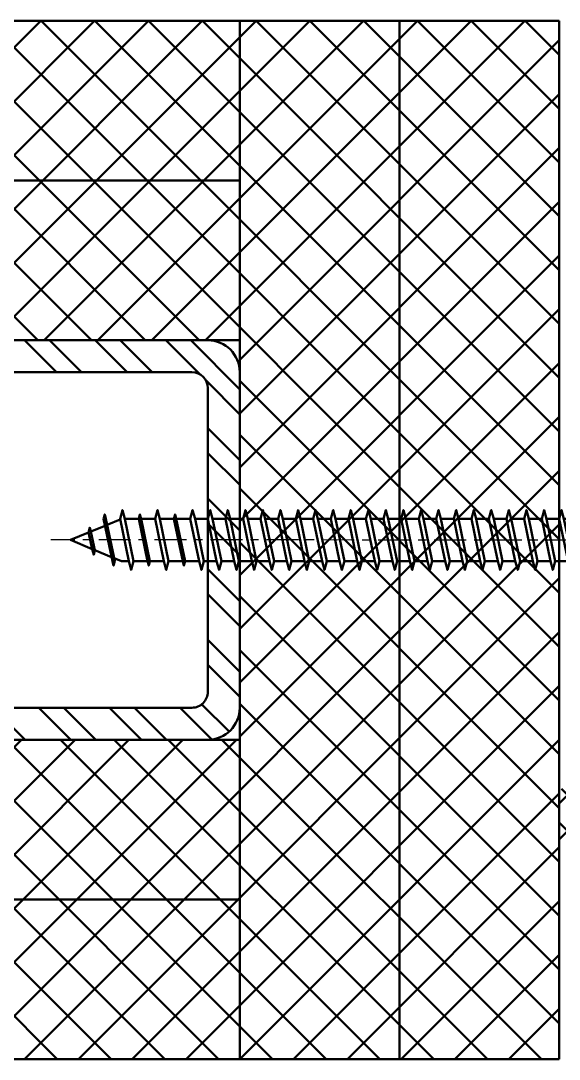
# Model space of a CAD drawing. Header units: millimetres. Extents: x -103 to 3427, y 224 to 818.
# Drawn here: x 3209.1 to 3276.6, y 579.6 to 709.6 of the extents above; entities that cross this region are included whole.
import ezdxf

# ---------------------------------------------------------------- set-up
doc = ezdxf.new("R2010")
doc.units = ezdxf.units.MM
doc.linetypes.add('CENTER', pattern=[7, 4, -1, 1, -1])
doc.linetypes.add('VERDECKT', pattern=[0.75, 0.5, -0.25])
doc.layers.add('CENT_25', color=40, linetype='CENTER')
doc.layers.add('HIDE_25', color=3, linetype='VERDECKT')
doc.layers.add('CONST25', color=7, linetype='Continuous', lineweight=50)
doc.layers.add('CONST35', color=7, linetype='Continuous', lineweight=50)

# ---------------------------------------------------------------- blocks, each defined once
blk = doc.blocks.new('*X33')
at = {"color": 0}
for p, q in [((385.6793230304368, 70.81508474081899), (381.6793230304368, 74.81508474081899)), ((388.8043230304369, 70.81508474081899), (384.8043230304369, 74.81508474081899)), ((394.5181577952687, 70.81508474081899), (390.5181577952687, 74.81508474081899)), ((397.6431577952687, 70.81508474081899), (393.6431577952687, 74.81508474081899)), ((403.3569925601005, 70.81508474081899), (399.3569925601005, 74.81508474081899)), ((406.4819925601005, 70.81508474081899), (402.4819925601005, 74.81508474081899)), ((412.1958273249324, 70.81508474081899), (408.1958273249323, 74.81508474081899)), ((415.3208273249323, 70.81508474081899), (411.3208273249323, 74.81508474081899)), ((421.2952963719889, 70.55445045859426), (417.0346620897642, 74.81508474081899)), ((426.3080745631643, 68.66667226741886), (420.1596620897641, 74.81508474081899)), ((380.7329799123289, 70.04759309409516), (377.3135459199241, 73.46702708649987)), ((380.3080745631643, 67.34749844325968), (376.3395641353434, 71.31600887108053)), ((426.3080745631643, 65.5416722674189), (422.0474402809396, 69.80230654964365)), ((380.3080745631643, 61.63366367842789), (376.3080745631643, 65.63366367842791)), ((426.3080745631643, 59.82783750258702), (422.3080745631643, 63.82783750258706)), ((380.3080745631643, 58.50866367842784), (376.3080745631643, 62.50866367842786)), ((426.3080745631643, 56.70283750258705), (422.3080745631643, 60.70283750258709)), ((380.3080745631643, 52.79482891359604), (376.3080745631643, 56.79482891359606)), ((426.3080745631643, 50.98900273775517), (422.3080745631643, 54.98900273775521)), ((380.3080745631643, 49.669828913596), (376.3080745631643, 53.66982891359601)), ((426.3080745631643, 47.86400273775521), (422.3080745631643, 51.86400273775525)), ((380.3080745631643, 43.9559941487642), (376.3080745631643, 47.95599414876421)), ((426.3080745631643, 42.15016797292341), (422.3080745631643, 46.15016797292345)), ((380.3080745631643, 40.83099414876415), (376.3080745631643, 44.83099414876417)), ((426.3080745631643, 39.02516797292336), (422.3080745631643, 43.0251679729234)), ((380.3080745631643, 35.11715938393235), (376.3080745631643, 39.11715938393237)), ((426.3080745631643, 33.31133320809157), (422.3080745631643, 37.3113332080916)), ((380.3080745631643, 31.99215938393231), (376.3080745631643, 35.99215938393232)), ((426.3080745631643, 30.18633320809152), (422.3080745631643, 34.18633320809155)), ((381.7713144414458, 24.815084740819), (376.3080745631643, 30.27832461910052)), ((387.4851492062776, 24.815084740819), (383.4851492062776, 28.815084740819)), ((390.6101492062776, 24.815084740819), (386.6101492062776, 28.815084740819)), ((396.3239839711094, 24.815084740819), (392.3239839711094, 28.815084740819)), ((399.4489839711095, 24.815084740819), (395.4489839711094, 28.815084740819)), ((405.1628187359413, 24.815084740819), (401.1628187359412, 28.815084740819)), ((408.2878187359413, 24.815084740819), (404.2878187359413, 28.815084740819)), ((414.0016535007731, 24.81508474081899), (410.0016535007731, 28.815084740819)), ((417.1266535007732, 24.81508474081899), (413.1266535007732, 28.81508474081899)), ((422.8089986934262, 24.84657431299771), (418.840488265605, 28.81508474081899)), ((424.9600169088455, 25.8205560975785), (421.5405829164413, 29.23999008998267))]:
    blk.add_line(p, q, dxfattribs=at)
blk = doc.blocks.new('FR-BP')
at = {"layer": 'CONST25'}
h = blk.add_hatch(dxfattribs=at)
h.set_pattern_fill('ANSI37', color=256, scale=1.5, style=0)
h.set_pattern_definition([(45, (1708.403208604755, 288.6942173669547), (-3.367596045400932, 3.367596045400933), []), (135, (1708.403208604755, 288.6942173669547), (-3.367596045400933, -3.367596045400932), [])])
h.paths.add_polyline_path([(1442.493281624882, 471.5544086173154), (1392.493281624882, 471.5544086173154), (1392.493281624882, 451.5525988005736), (1442.493281624882, 451.5525988005736)])
h.paths.add_polyline_path([(1442.493281624882, 451.5525988005736), (1392.493281624882, 451.5525988005736), (1392.49328165829, 431.552598344543), (1442.49328165829, 431.552598344543)])
h.paths.add_polyline_path([(1462.493281591474, 561.5525996755057), (1442.49328165829, 561.5525996755057), (1442.49328165829, 431.552598344543), (1462.493281591474, 431.5525980425853)])
h.paths.add_polyline_path([(1482.493283603744, 561.5525996755057), (1462.493281591474, 561.5525996755057), (1462.493281591474, 431.5525980425853), (1482.493283603744, 431.5525977406276)])
h.paths.add_polyline_path([(1442.49328165829, 541.5525988005736), (1392.493281624882, 541.5525988005736), (1392.493281624882, 521.5532020728208), (1442.493281624882, 521.5532020728208)])
h.paths.add_polyline_path([(1442.49328165829, 561.5525996755057), (1392.493281624882, 561.5525996755057), (1392.493281624882, 541.5525988005736), (1442.49328165829, 541.5525988005736)])
h.paths.add_polyline_path([(1392.493281624882, 561.5525996755057), (1372.493281591474, 561.552599373548), (1372.493281591474, 431.552598344543), (1392.49328165829, 431.552598344543), (1392.493281624882, 471.5544086173154)])
h.paths.add_polyline_path([(1372.493281591474, 561.552599373548), (1352.493280525947, 561.5525990715903), (1352.493280525947, 431.5525983445429), (1372.493281591474, 431.552598344543)])
at = {"layer": 'CONST35'}
for p, q in [((1392.493281591474, 561.5525996755057), (1352.493280525947, 561.5525990715903)), ((1352.493280525947, 431.5525983445429), (1352.493280525947, 561.5525990715903)), ((1372.493281591474, 431.552598344543), (1372.493281591474, 561.5525996755057)), ((1392.493281591474, 431.552598344543), (1392.493281591474, 561.5525996755057)), ((1442.49328165829, 561.5525996755057), (1392.493281591474, 561.5525996755057)), ((1442.49328165829, 561.5525996755057), (1442.49328165829, 431.552598344543)), ((1482.493283603744, 561.5525996755057), (1442.49328165829, 561.5525996755057)), ((1442.49328165829, 561.5525996755057), (1442.493281591474, 521.5525988005736)), ((1462.493281591474, 561.5525996755057), (1462.493281591474, 431.5525980425853)), ((1482.493283603744, 561.5525996755057), (1482.493283603744, 431.5525977406276)), ((1442.493281591474, 541.5525988005736), (1392.493281591474, 541.5525988005736)), ((1442.493281591474, 521.5525988005736), (1392.493281591474, 521.5525988005736)), ((1392.493281591474, 431.552598344543), (1392.493281591474, 471.5538053450682)), ((1392.493281591474, 471.5538053450682), (1442.493281591474, 471.5538053450682)), ((1392.493281591474, 451.5525988005736), (1442.493281591474, 451.5525988005736)), ((1352.493280525947, 431.5525983445429), (1392.493281591474, 431.552598344543)), ((1392.49328165829, 431.552598344543), (1442.49328165829, 431.552598344543)), ((1442.493281591474, 431.552598344543), (1482.493283603744, 431.5525977406276))]:
    blk.add_line(p, q, dxfattribs=at)
for points in [[(1438.493281591474, 471.5538053450682), (1396.493281591474, 471.5538053450682, -0.4142135623730951), (1392.493281591474, 475.553805345068), (1392.493281591474, 517.5538053450682, -0.4142135623730951), (1396.493281591474, 521.5538053450682), (1438.493281591474, 521.5538053450682, -0.4142135623730951), (1442.493281591474, 517.5538053450682), (1442.493281591474, 475.553805345068, -0.4142135623730951)], [(1436.493281591474, 475.553805345068), (1398.493281591474, 475.553805345068, -0.4142135623730951), (1396.493281591474, 477.5538053450682), (1396.493281591474, 515.5538053450682, -0.4142135623730951), (1398.493281591474, 517.5538053450682), (1436.493281591474, 517.5538053450682, -0.4142135623730951), (1438.493281591474, 515.5538053450682), (1438.493281591474, 477.5538053450682, -0.4142135623730951)]]:
    blk.add_lwpolyline(points, format="xyb", close=True, dxfattribs=at)
at = {"layer": 'CONST25', "xscale": -1}
blk.add_blockref('*X33', (1818.80135615464, 446.7387206042492), dxfattribs=at)
blk = doc.blocks.new('Fensterschraube_L1')
at = {"layer": 'CENT_25'}
blk.add_line((32068.19784668404, 12422.61561936661), (31946.21783779908, 12422.6156193667), dxfattribs=at)
at = {"layer": 'CONST25'}
for p, q in [((31951.21772948936, 12423.67355184065), (31952.99400707067, 12424.40931010536)), ((31953.26541827273, 12424.52173230623), (31954.88414226129, 12425.19222973603)), ((31955.45839867449, 12425.26561936675), (31957.21628250698, 12425.26561936675)), ((31957.51102661866, 12425.26561936675), (31959.26891045114, 12425.26561936675)), ((31959.8583986745, 12425.26561936675), (31961.61628250698, 12425.26561936674)), ((31961.91102661866, 12425.26561936674), (31963.66891045115, 12425.26561936674)), ((31964.25839867449, 12425.26561936674), (31965.86891045115, 12425.26561936674)), ((31966.45839867449, 12425.26561936674), (31968.06891045114, 12425.26561936674)), ((31968.6583986745, 12425.26561936674), (31970.26891045115, 12425.26561936673)), ((31970.8583986745, 12425.26561936673), (31972.46891045115, 12425.26561936673)), ((31973.05839867449, 12425.26561936673), (31974.66891045115, 12425.26561936673)), ((31975.25839867449, 12425.26561936673), (31976.86891045115, 12425.26561936673)), ((31977.45839867449, 12425.26561936673), (31979.06891045114, 12425.26561936672)), ((31979.6583986745, 12425.26561936672), (31981.26891045115, 12425.26561936672)), ((31981.8583986745, 12425.26561936672), (31983.46891045115, 12425.26561936672)), ((31984.05839867449, 12425.26561936672), (31985.66891045115, 12425.26561936672)), ((31986.25839867449, 12425.26561936672), (31987.86891045115, 12425.26561936672)), ((31988.45839867449, 12425.26561936672), (31990.06891045114, 12425.26561936671)), ((31990.6583986745, 12425.26561936671), (31992.26891045115, 12425.26561936671)), ((31992.8583986745, 12425.26561936671), (31994.46891045115, 12425.26561936671)), ((31995.05839867449, 12425.26561936671), (31996.66891045115, 12425.26561936671)), ((31997.25839867449, 12425.2656193667), (31998.86891045115, 12425.2656193667)), ((31999.45839867449, 12425.2656193667), (32001.06891045114, 12425.2656193667)), ((32001.65839867449, 12425.2656193667), (32003.26891045114, 12425.2656193667)), ((32003.85839867449, 12425.2656193667), (32005.46891045114, 12425.2656193667)), ((32006.05839867449, 12425.2656193667), (32007.66891045115, 12425.26561936669)), ((32008.25839867449, 12425.26561936669), (32009.86891045114, 12425.26561936669)), ((32010.45839867449, 12425.26561936669), (32012.06891045114, 12425.26561936669)), ((32012.65839867449, 12425.26561936669), (32014.26891045114, 12425.26561936669)), ((32014.85839867449, 12425.26561936668), (32016.46891045114, 12425.26561936668)), ((32017.05839867449, 12425.26561936668), (32018.66891045115, 12425.26561936668)), ((32019.25839867449, 12425.26561936668), (32020.86891045114, 12425.26561936668)), ((32021.45839867449, 12425.26561936668), (32023.06891045114, 12425.26561936668)), ((32023.65839867449, 12425.26561936668), (32025.26891045114, 12425.26561936667)), ((32025.85839867449, 12425.26561936667), (32027.46891045114, 12425.26561936667)), ((32028.05839867449, 12425.26561936667), (32029.66891045115, 12425.26561936667)), ((32030.25839867449, 12425.26561936667), (32031.86891045114, 12425.26561936667)), ((32032.45839867449, 12425.26561936666), (32034.06891045114, 12425.26561936666)), ((32034.65839867449, 12425.26561936666), (32036.26891045114, 12425.26561936666)), ((32036.85839867449, 12425.26561936666), (32038.46891045114, 12425.26561936666)), ((32039.05839867449, 12425.26561936666), (32040.66891045115, 12425.26561936666)), ((32041.25839867449, 12425.26561936666), (32042.86891045114, 12425.26561936665)), ((32043.45839867449, 12425.26561936665), (32045.06891045114, 12425.26561936665)), ((32045.65839867449, 12425.26561936665), (32047.26891045114, 12425.26561936665)), ((32047.85839867449, 12425.26561936665), (32049.46891045114, 12425.26561936665)), ((32050.05839867449, 12425.26561936664), (32051.66891045115, 12425.26561936664)), ((32052.25839867449, 12425.26561936664), (32053.86891045114, 12425.26561936664)), ((32054.45839867449, 12425.26561936664), (32056.06891045114, 12425.26561936664)), ((32056.65839867449, 12425.26561936664), (32058.26891045114, 12425.26561936664)), ((32058.85839867449, 12425.26561936664), (32061.86365456282, 12425.26561936663)), ((31948.66365456282, 12422.61561936676), (31950.92330110049, 12423.55159560883)), ((31950.92330110049, 12423.55159560883), (31951.39347223676, 12421.4848918634)), ((31951.21772948936, 12423.67355184065), (31951.73559827295, 12421.34317861917)), ((31948.66365456282, 12422.61561936676), (31951.39347223676, 12421.4848918634)), ((31951.73559827295, 12421.34317861917), (31953.80858639296, 12420.48451882522)), ((31954.13105255016, 12420.3509489695), (31955.0613205031, 12419.96561936675)), ((31955.0613205031, 12419.96561936675), (31955.96891045114, 12419.96561936675)), ((31956.55839867449, 12419.96561936675), (31958.31628250698, 12419.96561936675)), ((31958.61102661865, 12419.96561936675), (31960.36891045114, 12419.96561936675)), ((31960.95839867449, 12419.96561936675), (31962.71628250698, 12419.96561936674)), ((31963.01102661865, 12419.96561936674), (31964.76891045114, 12419.96561936674)), ((31965.35839867449, 12419.96561936674), (31966.96891045114, 12419.96561936674)), ((31967.55839867449, 12419.96561936674), (31969.16891045114, 12419.96561936673)), ((31969.75839867449, 12419.96561936673), (31971.36891045114, 12419.96561936673)), ((31971.95839867449, 12419.96561936673), (31973.56891045114, 12419.96561936673)), ((31974.15839867449, 12419.96561936673), (31975.76891045114, 12419.96561936673)), ((31976.35839867449, 12419.96561936673), (31977.96891045114, 12419.96561936673)), ((31978.55839867449, 12419.96561936673), (31980.16891045114, 12419.96561936672)), ((31980.75839867449, 12419.96561936672), (31982.36891045114, 12419.96561936672)), ((31982.95839867449, 12419.96561936672), (31984.56891045114, 12419.96561936672)), ((31985.15839867449, 12419.96561936672), (31986.76891045114, 12419.96561936672)), ((31987.35839867449, 12419.96561936672), (31988.96891045114, 12419.96561936671)), ((31989.55839867449, 12419.96561936671), (31991.16891045114, 12419.96561936671)), ((31991.75839867449, 12419.96561936671), (31993.36891045114, 12419.96561936671)), ((31993.95839867449, 12419.96561936671), (31995.56891045114, 12419.96561936671)), ((31996.15839867449, 12419.96561936671), (31997.76891045114, 12419.96561936671)), ((31998.35839867449, 12419.9656193667), (31999.96891045114, 12419.9656193667)), ((32000.55839867449, 12419.9656193667), (32002.16891045114, 12419.9656193667)), ((32002.75839867449, 12419.9656193667), (32004.36891045114, 12419.9656193667)), ((32004.95839867449, 12419.9656193667), (32006.56891045114, 12419.96561936669)), ((32007.15839867449, 12419.96561936669), (32008.76891045114, 12419.96561936669)), ((32009.35839867449, 12419.96561936669), (32010.96891045114, 12419.96561936669)), ((32011.55839867449, 12419.96561936669), (32013.16891045114, 12419.96561936669)), ((32013.75839867449, 12419.96561936669), (32015.36891045114, 12419.96561936669)), ((32015.95839867449, 12419.96561936668), (32017.56891045114, 12419.96561936668)), ((32018.15839867449, 12419.96561936668), (32019.76891045114, 12419.96561936668)), ((32020.35839867449, 12419.96561936668), (32021.96891045114, 12419.96561936668)), ((32022.55839867449, 12419.96561936668), (32024.16891045114, 12419.96561936667)), ((32024.75839867449, 12419.96561936667), (32026.36891045114, 12419.96561936667)), ((32026.95839867449, 12419.96561936667), (32028.56891045114, 12419.96561936667)), ((32029.15839867449, 12419.96561936667), (32030.76891045114, 12419.96561936667)), ((32031.35839867449, 12419.96561936667), (32032.96891045114, 12419.96561936667)), ((32033.55839867449, 12419.96561936666), (32035.16891045114, 12419.96561936666)), ((32035.75839867449, 12419.96561936666), (32037.36891045114, 12419.96561936666)), ((32037.95839867449, 12419.96561936666), (32039.56891045114, 12419.96561936666)), ((32040.15839867449, 12419.96561936666), (32041.76891045114, 12419.96561936665)), ((32042.35839867449, 12419.96561936665), (32043.96891045114, 12419.96561936665)), ((32044.55839867449, 12419.96561936665), (32046.16891045114, 12419.96561936665)), ((32046.75839867449, 12419.96561936665), (32048.36891045114, 12419.96561936665)), ((32048.95839867449, 12419.96561936665), (32050.56891045114, 12419.96561936665)), ((32051.15839867449, 12419.96561936664), (32052.76891045114, 12419.96561936664)), ((32053.35839867449, 12419.96561936664), (32054.96891045114, 12419.96561936664)), ((32055.55839867449, 12419.96561936664), (32057.16891045114, 12419.96561936664)), ((32057.75839867449, 12419.96561936664), (32059.36891045114, 12419.96561936663)), ((32059.95839867449, 12419.96561936663), (32061.86365456281, 12419.96561936663))]:
    blk.add_line(p, q, dxfattribs=at)
for points in [[(31952.81628250698, 12425.26561936675), (31953.91628250698, 12419.96561936675), (31954.06365456281, 12419.41561936675), (31954.21102661865, 12419.96561936675), (31953.11102661866, 12425.26561936675), (31952.96365456282, 12425.81561936675)], [(31956.55839867449, 12419.96561936675), (31955.45839867449, 12425.26561936675), (31955.16365456282, 12426.36561936675), (31954.86891045115, 12425.26561936675), (31955.96891045114, 12419.96561936675), (31956.26365456281, 12418.86561936675)], [(31957.21628250698, 12425.26561936675), (31958.31628250698, 12419.96561936675), (31958.46365456281, 12419.41561936675), (31958.61102661865, 12419.96561936675), (31957.51102661866, 12425.26561936675), (31957.36365456282, 12425.81561936675)], [(31960.95839867449, 12419.96561936675), (31959.8583986745, 12425.26561936675), (31959.56365456282, 12426.36561936675), (31959.26891045114, 12425.26561936675), (31960.36891045114, 12419.96561936675), (31960.66365456281, 12418.86561936674)], [(31961.61628250698, 12425.26561936674), (31962.71628250698, 12419.96561936674), (31962.86365456281, 12419.41561936674), (31963.01102661865, 12419.96561936674), (31961.91102661866, 12425.26561936674), (31961.76365456282, 12425.81561936674)], [(31965.35839867449, 12419.96561936674), (31964.25839867449, 12425.26561936674), (31963.96365456282, 12426.36561936674), (31963.66891045115, 12425.26561936674), (31964.76891045114, 12419.96561936674), (31965.06365456281, 12418.86561936674)], [(31967.55839867449, 12419.96561936674), (31966.45839867449, 12425.26561936674), (31966.16365456282, 12426.36561936674), (31965.86891045115, 12425.26561936674), (31966.96891045114, 12419.96561936674), (31967.26365456281, 12418.86561936674)], [(31969.75839867449, 12419.96561936673), (31968.6583986745, 12425.26561936674), (31968.36365456282, 12426.36561936674), (31968.06891045114, 12425.26561936674), (31969.16891045114, 12419.96561936673), (31969.46365456281, 12418.86561936674)], [(31971.95839867449, 12419.96561936673), (31970.8583986745, 12425.26561936673), (31970.56365456282, 12426.36561936673), (31970.26891045115, 12425.26561936673), (31971.36891045114, 12419.96561936673), (31971.66365456281, 12418.86561936673)], [(31974.15839867449, 12419.96561936673), (31973.05839867449, 12425.26561936673), (31972.76365456282, 12426.36561936673), (31972.46891045115, 12425.26561936673), (31973.56891045114, 12419.96561936673), (31973.86365456281, 12418.86561936673)], [(31976.35839867449, 12419.96561936673), (31975.25839867449, 12425.26561936673), (31974.96365456282, 12426.36561936673), (31974.66891045115, 12425.26561936673), (31975.76891045114, 12419.96561936673), (31976.06365456281, 12418.86561936673)], [(31978.55839867449, 12419.96561936673), (31977.45839867449, 12425.26561936673), (31977.16365456282, 12426.36561936673), (31976.86891045115, 12425.26561936673), (31977.96891045114, 12419.96561936673), (31978.26365456281, 12418.86561936672)], [(31980.75839867449, 12419.96561936672), (31979.6583986745, 12425.26561936672), (31979.36365456282, 12426.36561936672), (31979.06891045114, 12425.26561936672), (31980.16891045114, 12419.96561936672), (31980.46365456281, 12418.86561936672)], [(31982.95839867449, 12419.96561936672), (31981.8583986745, 12425.26561936672), (31981.56365456282, 12426.36561936672), (31981.26891045115, 12425.26561936672), (31982.36891045114, 12419.96561936672), (31982.66365456281, 12418.86561936672)], [(31985.15839867449, 12419.96561936672), (31984.05839867449, 12425.26561936672), (31983.76365456282, 12426.36561936672), (31983.46891045115, 12425.26561936672), (31984.56891045114, 12419.96561936672), (31984.86365456281, 12418.86561936672)], [(31987.35839867449, 12419.96561936672), (31986.25839867449, 12425.26561936672), (31985.96365456282, 12426.36561936672), (31985.66891045115, 12425.26561936672), (31986.76891045114, 12419.96561936672), (31987.06365456281, 12418.86561936672)], [(31989.55839867449, 12419.96561936671), (31988.45839867449, 12425.26561936672), (31988.16365456282, 12426.36561936672), (31987.86891045115, 12425.26561936672), (31988.96891045114, 12419.96561936671), (31989.26365456281, 12418.86561936671)], [(31991.75839867449, 12419.96561936671), (31990.6583986745, 12425.26561936671), (31990.36365456282, 12426.36561936671), (31990.06891045114, 12425.26561936671), (31991.16891045114, 12419.96561936671), (31991.46365456281, 12418.86561936671)], [(31993.95839867449, 12419.96561936671), (31992.8583986745, 12425.26561936671), (31992.56365456282, 12426.36561936671), (31992.26891045115, 12425.26561936671), (31993.36891045114, 12419.96561936671), (31993.66365456281, 12418.86561936671)], [(31996.15839867449, 12419.96561936671), (31995.05839867449, 12425.26561936671), (31994.76365456282, 12426.36561936671), (31994.46891045115, 12425.26561936671), (31995.56891045114, 12419.96561936671), (31995.86365456281, 12418.86561936671)], [(31998.35839867449, 12419.9656193667), (31997.25839867449, 12425.2656193667), (31996.96365456282, 12426.3656193667), (31996.66891045115, 12425.26561936671), (31997.76891045114, 12419.96561936671), (31998.06365456281, 12418.8656193667)], [(32000.55839867449, 12419.9656193667), (31999.45839867449, 12425.2656193667), (31999.16365456282, 12426.3656193667), (31998.86891045115, 12425.2656193667), (31999.96891045114, 12419.9656193667), (32000.26365456281, 12418.8656193667)], [(32002.75839867449, 12419.9656193667), (32001.65839867449, 12425.2656193667), (32001.36365456282, 12426.3656193667), (32001.06891045114, 12425.2656193667), (32002.16891045114, 12419.9656193667), (32002.46365456281, 12418.8656193667)], [(32004.95839867449, 12419.9656193667), (32003.85839867449, 12425.2656193667), (32003.56365456282, 12426.3656193667), (32003.26891045114, 12425.2656193667), (32004.36891045114, 12419.9656193667), (32004.66365456281, 12418.8656193667)], [(32007.15839867449, 12419.96561936669), (32006.05839867449, 12425.2656193667), (32005.76365456282, 12426.3656193667), (32005.46891045114, 12425.2656193667), (32006.56891045114, 12419.96561936669), (32006.86365456281, 12418.86561936669)], [(32009.35839867449, 12419.96561936669), (32008.25839867449, 12425.26561936669), (32007.96365456282, 12426.36561936669), (32007.66891045115, 12425.26561936669), (32008.76891045114, 12419.96561936669), (32009.06365456281, 12418.86561936669)], [(32011.55839867449, 12419.96561936669), (32010.45839867449, 12425.26561936669), (32010.16365456282, 12426.36561936669), (32009.86891045114, 12425.26561936669), (32010.96891045114, 12419.96561936669), (32011.26365456281, 12418.86561936669)], [(32013.75839867449, 12419.96561936669), (32012.65839867449, 12425.26561936669), (32012.36365456282, 12426.36561936669), (32012.06891045114, 12425.26561936669), (32013.16891045114, 12419.96561936669), (32013.46365456281, 12418.86561936669)], [(32015.95839867449, 12419.96561936668), (32014.85839867449, 12425.26561936668), (32014.56365456282, 12426.36561936668), (32014.26891045114, 12425.26561936669), (32015.36891045114, 12419.96561936669), (32015.66365456281, 12418.86561936668)], [(32018.15839867449, 12419.96561936668), (32017.05839867449, 12425.26561936668), (32016.76365456282, 12426.36561936668), (32016.46891045114, 12425.26561936668), (32017.56891045114, 12419.96561936668), (32017.86365456281, 12418.86561936668)], [(32020.35839867449, 12419.96561936668), (32019.25839867449, 12425.26561936668), (32018.96365456282, 12426.36561936668), (32018.66891045115, 12425.26561936668), (32019.76891045114, 12419.96561936668), (32020.06365456281, 12418.86561936668)], [(32022.55839867449, 12419.96561936668), (32021.45839867449, 12425.26561936668), (32021.16365456282, 12426.36561936668), (32020.86891045114, 12425.26561936668), (32021.96891045114, 12419.96561936668), (32022.26365456281, 12418.86561936668)], [(32024.75839867449, 12419.96561936667), (32023.65839867449, 12425.26561936668), (32023.36365456282, 12426.36561936668), (32023.06891045114, 12425.26561936668), (32024.16891045114, 12419.96561936667), (32024.46365456281, 12418.86561936667)], [(32026.95839867449, 12419.96561936667), (32025.85839867449, 12425.26561936667), (32025.56365456282, 12426.36561936667), (32025.26891045114, 12425.26561936667), (32026.36891045114, 12419.96561936667), (32026.66365456281, 12418.86561936667)], [(32029.15839867449, 12419.96561936667), (32028.05839867449, 12425.26561936667), (32027.76365456282, 12426.36561936667), (32027.46891045114, 12425.26561936667), (32028.56891045114, 12419.96561936667), (32028.86365456281, 12418.86561936667)], [(32031.35839867449, 12419.96561936667), (32030.25839867449, 12425.26561936667), (32029.96365456282, 12426.36561936667), (32029.66891045115, 12425.26561936667), (32030.76891045114, 12419.96561936667), (32031.06365456281, 12418.86561936667)], [(32033.55839867449, 12419.96561936666), (32032.45839867449, 12425.26561936666), (32032.16365456282, 12426.36561936666), (32031.86891045114, 12425.26561936667), (32032.96891045114, 12419.96561936667), (32033.26365456281, 12418.86561936666)], [(32035.75839867449, 12419.96561936666), (32034.65839867449, 12425.26561936666), (32034.36365456282, 12426.36561936666), (32034.06891045114, 12425.26561936666), (32035.16891045114, 12419.96561936666), (32035.46365456281, 12418.86561936666)], [(32037.95839867449, 12419.96561936666), (32036.85839867449, 12425.26561936666), (32036.56365456282, 12426.36561936666), (32036.26891045114, 12425.26561936666), (32037.36891045114, 12419.96561936666), (32037.66365456281, 12418.86561936666)], [(32040.15839867449, 12419.96561936666), (32039.05839867449, 12425.26561936666), (32038.76365456282, 12426.36561936666), (32038.46891045114, 12425.26561936666), (32039.56891045114, 12419.96561936666), (32039.86365456281, 12418.86561936666)], [(32042.35839867449, 12419.96561936665), (32041.25839867449, 12425.26561936666), (32040.96365456282, 12426.36561936666), (32040.66891045115, 12425.26561936666), (32041.76891045114, 12419.96561936665), (32042.06365456281, 12418.86561936665)], [(32044.55839867449, 12419.96561936665), (32043.45839867449, 12425.26561936665), (32043.16365456282, 12426.36561936665), (32042.86891045114, 12425.26561936665), (32043.96891045114, 12419.96561936665), (32044.26365456281, 12418.86561936665)], [(32046.75839867449, 12419.96561936665), (32045.65839867449, 12425.26561936665), (32045.36365456282, 12426.36561936665), (32045.06891045114, 12425.26561936665), (32046.16891045114, 12419.96561936665), (32046.46365456281, 12418.86561936665)], [(32048.95839867449, 12419.96561936665), (32047.85839867449, 12425.26561936665), (32047.56365456282, 12426.36561936665), (32047.26891045114, 12425.26561936665), (32048.36891045114, 12419.96561936665), (32048.66365456281, 12418.86561936665)], [(32051.15839867449, 12419.96561936664), (32050.05839867449, 12425.26561936664), (32049.76365456282, 12426.36561936664), (32049.46891045114, 12425.26561936665), (32050.56891045114, 12419.96561936665), (32050.86365456281, 12418.86561936664)], [(32053.35839867449, 12419.96561936664), (32052.25839867449, 12425.26561936664), (32051.96365456282, 12426.36561936664), (32051.66891045115, 12425.26561936664), (32052.76891045114, 12419.96561936664), (32053.06365456281, 12418.86561936664)], [(32055.55839867449, 12419.96561936664), (32054.45839867449, 12425.26561936664), (32054.16365456282, 12426.36561936664), (32053.86891045114, 12425.26561936664), (32054.96891045114, 12419.96561936664), (32055.26365456281, 12418.86561936664)], [(32057.75839867449, 12419.96561936664), (32056.65839867449, 12425.26561936664), (32056.36365456282, 12426.36561936664), (32056.06891045114, 12425.26561936664), (32057.16891045114, 12419.96561936664), (32057.46365456281, 12418.86561936664)], [(32059.95839867449, 12419.96561936663), (32058.85839867449, 12425.26561936664), (32058.56365456282, 12426.36561936664), (32058.26891045114, 12425.26561936664), (32059.36891045114, 12419.96561936663), (32059.66365456281, 12418.86561936663)]]:
    blk.add_lwpolyline(points, close=True, dxfattribs=at)
blk.add_lwpolyline([(32065.36365456282, 12426.46561936663), (32061.86365456282, 12426.46561936663), (32061.86365456281, 12418.76561936663), (32065.36365456281, 12418.76561936663, 0.4142135623730929), (32065.66365456281, 12419.06561936663), (32065.66365456282, 12426.16561936663, 0.414213562373095)], format="xyb", close=True, dxfattribs=at)
for points in [[(31950.92330110049, 12423.55159560883), (31951.08685433184, 12424.16198457796), (31951.21772948936, 12423.67355184065)], [(31951.39347223676, 12421.4848918634), (31951.58352122953, 12420.77561936645), (31951.73559827295, 12421.34317861917)]]:
    blk.add_lwpolyline(points, dxfattribs=at)
at = {"layer": 'HIDE_25', "linetype": 'VERDECKT'}
for points in [[(32063.23343717483, 12425.11561911663), (32062.63055149186, 12422.61561936663)], [(32065.57545393141, 12424.11561936663), (32063.17741775495, 12424.11561936663)], [(32065.66365456282, 12425.11561911663), (32063.23343717483, 12425.11561911663)], [(32065.66365456282, 12423.61561936663), (32063.23343717483, 12423.61561936663)], [(32063.23343717482, 12420.11561961663), (32062.63055149186, 12422.61561936663)], [(32065.66365456281, 12421.61561936663), (32063.23343717482, 12421.61561936663)], [(32065.57545393141, 12421.11561936663), (32063.17741775495, 12421.11561936663)], [(32065.66365456281, 12420.11561961663), (32063.23343717482, 12420.11561961663)]]:
    blk.add_lwpolyline(points, dxfattribs=at)
for centre, radius, start, end in [((32068.0256920926, 12424.36561924162), 4.850588315804477, 171.1052189975554, 188.8947810023416), ((32071.32928820758, 12422.61561936662), 8.157377271188835, 172.9584886271294, 187.0415113727671), ((32069.02128055513, 12422.61561936662), 3.50337727118889, 163.4149171094063, 196.5850828903939), ((32068.0256920926, 12420.86561949163), 4.850588315803737, 171.1052189975554, 188.8947810023416)]:
    blk.add_arc(centre, radius, start, end, dxfattribs=at)
at = {"layer": 'HIDE_25'}
for centre, radius in [((32068.42145296028, 12424.36561924162), 2.857962878263076), ((32068.42145296027, 12420.86561949162), 2.85796287826267)]:
    blk.add_arc(centre, radius, 164.7860196171145, 195.2139803827849, dxfattribs=at)

msp = doc.modelspace()

# ---------------------------------------------------------------- hatches: boundary and pattern name
at = {"layer": 'CONST25'}
h = msp.add_hatch(dxfattribs=at)
h.set_pattern_fill('ANSI37', color=256, style=0)
h.set_pattern_definition([(315, (2987.998653111953, 1409.69724018346), (-2.245064030267288, -2.245064030267288), []), (225, (2987.998653111953, 1409.69724018346), (-2.245064030267288, 2.245064030267288), [])])
edge = h.paths.add_edge_path()
edge.add_arc((3281.550544673438, 576.0258691518018), 29.88868937231378, 80.36813294402972, 99.63013956338969)
edge.add_line((3276.550543788038, 605.4933723297206), (3276.551434014556, 613.493371389063))
edge.add_line((3276.551434014556, 613.4933713890593), (3286.551434014556, 613.4933713890593))
edge.add_line((3286.551434014556, 613.4933713890593), (3286.551434014556, 605.49322156413))

# ---------------------------------------------------------------- block references
at = {"xscale": -1}
msp.add_blockref('FR-BP', (4629.043824313983, 148.0847633404762), dxfattribs=at)
msp.add_blockref('Fensterschraube_L1', (-28733.31583069305, -11777.97825731813))

doc.saveas('drawing.dxf')
